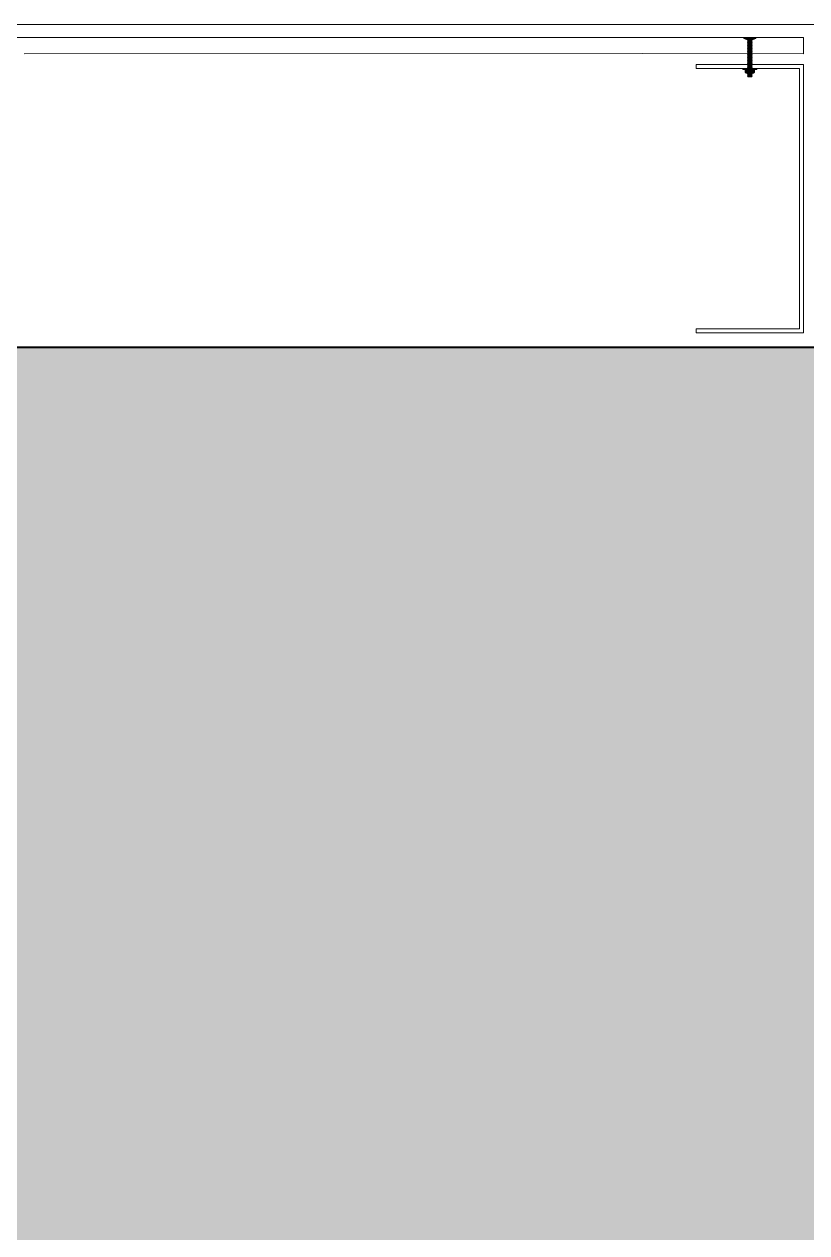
# Model space of a CAD drawing. Header units: metres. Extents: x 19 to 230, y -653 to -519.
# Drawn here: x 27.3 to 27.883, y -530.683 to -529.783 of the extents above; entities that cross this region are included whole.
import ezdxf

# ---------------------------------------------------------------- set-up
doc = ezdxf.new("R2010")
doc.units = ezdxf.units.M
doc.header["$LTSCALE"] = 0.0125
for name, color, linetype, lineweight in [('03Aussenhaut', 30, 'Continuous', 30), ('05Fenster', 171, 'Continuous', 15), ('Befestigung', 253, 'Continuous', 5), ('Platten', 2, 'Continuous', 15), ('UProfil', 153, 'Continuous', 20), ('WändeBestand', 142, 'Continuous', 40)]:
    doc.layers.add(name, color=color, linetype=linetype, lineweight=lineweight)
doc.layers.add('SchrBestand', color=7, linetype='Continuous', lineweight=15, true_color=0xc9c9c9)

# ---------------------------------------------------------------- blocks, each defined once
blk = doc.blocks.new('UProfil re+li')
at = {"layer": 'Befestigung', "linetype": 'Continuous', "lineweight": 0, "extrusion": (0, 0, -1)}
for points in [[(-46.54, 8.77), (-43.54, 8.77), (-43.54, 9.27), (-46.54, 9.27)], [(-50.34, 3.03), (-39.74, 3.03), (-39.74, 3.8), (-50.34, 3.8)], [(-46.54, 8.38), (-43.54, 8.38), (-43.34, 8.57), (-43.54, 8.77), (-46.54, 8.77), (-46.74, 8.57)], [(-46.54, 7.49), (-43.54, 7.49), (-43.34, 7.69), (-43.54, 7.88), (-46.54, 7.88), (-46.74, 7.69)], [(-46.54, 6.61), (-43.54, 6.61), (-43.34, 6.8), (-43.54, 6.99), (-46.54, 6.99), (-46.74, 6.8)], [(-46.54, 2.17), (-43.54, 2.17), (-43.34, 2.36), (-43.54, 2.56), (-46.54, 2.56), (-46.74, 2.36)], [(-46.54, 1.28), (-43.54, 1.28), (-43.34, 1.47), (-43.54, 1.67), (-46.54, 1.67), (-46.74, 1.47)], [(-46.54, 0.39), (-43.54, 0.39), (-43.34, 0.59), (-43.54, 0.78), (-46.54, 0.78), (-46.74, 0.59)], [(-46.54, 7.88), (-43.54, 7.88), (-43.54, 8.38), (-46.54, 8.38)], [(-46.54, 6.99), (-43.54, 6.99), (-43.54, 7.49), (-46.54, 7.49)], [(-46.54, 2.56), (-43.54, 2.56), (-43.54, 3.06), (-46.54, 3.06)], [(-46.54, 1.67), (-43.54, 1.67), (-43.54, 2.17), (-46.54, 2.17)], [(-46.54, 0.78), (-43.54, 0.78), (-43.54, 1.28), (-46.54, 1.28)], [(-46.54, -0.11), (-43.54, -0.11), (-43.54, 0.39), (-46.54, 0.39)], [(-45.79, 6.5), (-45.78, 6.5), (-45.76, 6.5), (-45.74, 6.5), (-45.72, 6.5), (-45.71, 6.5), (-45.69, 6.49), (-45.67, 6.49), (-45.66, 6.49), (-45.64, 6.49), (-45.62, 6.48), (-45.6, 6.48), (-45.59, 6.47), (-45.57, 6.47), (-45.55, 6.46), (-45.53, 6.46), (-45.52, 6.45), (-45.5, 6.44), (-45.48, 6.43), (-45.46, 6.43), (-45.45, 6.42), (-45.43, 6.41), (-45.41, 6.4), (-45.4, 6.39), (-45.38, 6.38), (-45.37, 6.37), (-45.35, 6.36), (-45.33, 6.35), (-45.32, 6.33), (-45.3, 6.32), (-45.29, 6.31), (-45.28, 6.3), (-45.26, 6.28), (-45.25, 6.27), (-45.24, 6.25), (-45.22, 6.24), (-45.21, 6.22), (-45.2, 6.21), (-45.19, 6.19), (-45.18, 6.18), (-45.16, 6.16), (-45.15, 6.15), (-45.14, 6.13), (-45.14, 6.11), (-45.13, 6.1), (-45.12, 6.08), (-45.11, 6.06), (-45.1, 6.05), (-45.09, 6.03), (-45.09, 6.01), (-45.08, 5.99), (-45.08, 5.98), (-45.07, 5.96), (-45.07, 5.94), (-45.06, 5.92), (-45.06, 5.91), (-45.05, 5.89), (-45.05, 5.87), (-45.05, 5.85), (-45.05, 5.84), (-45.05, 5.82), (-45.04, 5.8), (-45.04, 5.79), (-45.04, 5.77), (-45.04, 5.75), (-45.04, 5.77), (-45.04, 5.79), (-45.04, 5.8), (-45.04, 5.82), (-45.04, 5.84), (-45.04, 5.85), (-45.03, 5.87), (-45.03, 5.89), (-45.03, 5.91), (-45.02, 5.92), (-45.02, 5.94), (-45.01, 5.96), (-45.01, 5.98), (-45, 5.99), (-45, 6.01), (-44.99, 6.03), (-44.98, 6.05), (-44.98, 6.06), (-44.97, 6.08), (-44.96, 6.1), (-44.95, 6.11), (-44.94, 6.13), (-44.93, 6.15), (-44.92, 6.16), (-44.91, 6.18), (-44.9, 6.19), (-44.89, 6.21), (-44.87, 6.22), (-44.86, 6.24), (-44.85, 6.25), (-44.84, 6.27), (-44.82, 6.28), (-44.81, 6.3), (-44.79, 6.31), (-44.78, 6.32), (-44.77, 6.33), (-44.75, 6.35), (-44.73, 6.36), (-44.72, 6.37), (-44.7, 6.38), (-44.69, 6.39), (-44.67, 6.4), (-44.65, 6.41), (-44.64, 6.42), (-44.62, 6.43), (-44.6, 6.43), (-44.59, 6.44), (-44.57, 6.45), (-44.55, 6.46), (-44.53, 6.46), (-44.52, 6.47), (-44.5, 6.47), (-44.48, 6.48), (-44.46, 6.48), (-44.45, 6.49), (-44.43, 6.49), (-44.41, 6.49), (-44.39, 6.49), (-44.38, 6.5), (-44.36, 6.5), (-44.34, 6.5), (-44.33, 6.5), (-44.31, 6.5), (-44.29, 6.5)], [(-46.54, -0.49), (-43.54, -0.49), (-43.34, -0.3), (-43.54, -0.11), (-46.54, -0.11), (-46.74, -0.3)], [(-46.54, -1.38), (-43.54, -1.38), (-43.34, -1.19), (-43.54, -0.99), (-46.54, -0.99), (-46.74, -1.19)], [(-46.54, -2.27), (-43.54, -2.27), (-43.34, -2.08), (-43.54, -1.88), (-46.54, -1.88), (-46.74, -2.08)], [(-46.54, -3.16), (-43.54, -3.16), (-43.34, -2.96), (-43.54, -2.77), (-46.54, -2.77), (-46.74, -2.96)], [(-46.54, -4.04), (-43.54, -4.04), (-43.34, -3.85), (-43.54, -3.66), (-46.54, -3.66), (-46.74, -3.85)], [(-46.54, -4.93), (-43.54, -4.93), (-43.34, -4.74), (-43.54, -4.54), (-46.54, -4.54), (-46.74, -4.74)], [(-46.54, -5.82), (-43.54, -5.82), (-43.34, -5.63), (-43.54, -5.43), (-46.54, -5.43), (-46.74, -5.63)], [(-46.54, -6.71), (-43.54, -6.71), (-43.34, -6.51), (-43.54, -6.32), (-46.54, -6.32), (-46.74, -6.51)], [(-46.54, -7.59), (-43.54, -7.59), (-43.34, -7.4), (-43.54, -7.21), (-46.54, -7.21), (-46.74, -7.4)], [(-46.54, -8.48), (-43.54, -8.48), (-43.34, -8.29), (-43.54, -8.09), (-46.54, -8.09), (-46.74, -8.29)], [(-46.54, -9.37), (-43.54, -9.37), (-43.34, -9.18), (-43.54, -8.98), (-46.54, -8.98), (-46.74, -9.18)], [(-46.54, -0.99), (-43.54, -0.99), (-43.54, -0.49), (-46.54, -0.49)], [(-46.54, -1.88), (-43.54, -1.88), (-43.54, -1.38), (-46.54, -1.38)], [(-46.54, -2.77), (-43.54, -2.77), (-43.54, -2.27), (-46.54, -2.27)], [(-46.54, -3.66), (-43.54, -3.66), (-43.54, -3.16), (-46.54, -3.16)], [(-46.54, -4.54), (-43.54, -4.54), (-43.54, -4.04), (-46.54, -4.04)], [(-46.54, -5.43), (-43.54, -5.43), (-43.54, -4.93), (-46.54, -4.93)], [(-46.54, -6.32), (-43.54, -6.32), (-43.54, -5.82), (-46.54, -5.82)], [(-46.54, -7.21), (-43.54, -7.21), (-43.54, -6.71), (-46.54, -6.71)], [(-46.54, -8.09), (-43.54, -8.09), (-43.54, -7.59), (-46.54, -7.59)], [(-46.54, -8.98), (-43.54, -8.98), (-43.54, -8.48), (-46.54, -8.48)], [(-46.54, -10.26), (-43.54, -10.26), (-43.34, -10.06), (-43.54, -9.87), (-46.54, -9.87), (-46.74, -10.06)], [(-46.54, -11.14), (-43.54, -11.14), (-43.34, -10.95), (-43.54, -10.76), (-46.54, -10.76), (-46.74, -10.95)], [(-46.54, -12.03), (-43.54, -12.03), (-43.34, -11.84), (-43.54, -11.64), (-46.54, -11.64), (-46.74, -11.84)], [(-46.54, -12.92), (-43.54, -12.92), (-43.34, -12.73), (-43.54, -12.53), (-46.54, -12.53), (-46.74, -12.73)], [(-46.54, -13.81), (-43.54, -13.81), (-43.34, -13.61), (-43.54, -13.42), (-46.54, -13.42), (-46.74, -13.61)], [(-46.54, -14.69), (-43.54, -14.69), (-43.34, -14.5), (-43.54, -14.31), (-46.54, -14.31), (-46.74, -14.5)], [(-46.54, -15.58), (-43.54, -15.58), (-43.34, -15.39), (-43.54, -15.19), (-46.54, -15.19), (-46.74, -15.39)], [(-46.54, -16.47), (-43.54, -16.47), (-43.34, -16.28), (-43.54, -16.08), (-46.54, -16.08), (-46.74, -16.28)], [(-46.54, -17.36), (-43.54, -17.36), (-43.34, -17.16), (-43.54, -16.97), (-46.54, -16.97), (-46.74, -17.16)], [(-46.54, -9.87), (-43.54, -9.87), (-43.54, -9.37), (-46.54, -9.37)], [(-46.54, -10.76), (-43.54, -10.76), (-43.54, -10.26), (-46.54, -10.26)], [(-46.54, -11.64), (-43.54, -11.64), (-43.54, -11.14), (-46.54, -11.14)], [(-46.54, -12.53), (-43.54, -12.53), (-43.54, -12.03), (-46.54, -12.03)], [(-46.54, -13.42), (-43.54, -13.42), (-43.54, -12.92), (-46.54, -12.92)], [(-46.54, -14.31), (-43.54, -14.31), (-43.54, -13.81), (-46.54, -13.81)], [(-46.54, -15.19), (-43.54, -15.19), (-43.54, -14.69), (-46.54, -14.69)], [(-46.54, -16.08), (-43.54, -16.08), (-43.54, -15.58), (-46.54, -15.58)], [(-46.54, -16.97), (-43.54, -16.97), (-43.54, -16.47), (-46.54, -16.47)], [(-46.54, -18.06), (-43.54, -18.06), (-43.54, -17.36), (-46.54, -17.36)], [(-49.34, -20), (-40.74, -20), (-40.73, -20), (-40.73, -19.99), (-40.72, -19.99), (-40.71, -19.99), (-40.71, -19.99), (-40.7, -19.98), (-40.69, -19.98), (-40.69, -19.98), (-40.68, -19.97), (-40.68, -19.97), (-40.67, -19.97), (-40.66, -19.96), (-40.66, -19.96), (-40.65, -19.95), (-40.65, -19.95), (-40.64, -19.95), (-40.64, -19.94), (-40.63, -19.94), (-40.63, -19.93), (-40.62, -19.93), (-40.61, -19.92), (-40.61, -19.92), (-40.6, -19.91), (-40.6, -19.91), (-40.59, -19.9), (-40.59, -19.9), (-40.59, -19.89), (-40.58, -19.89), (-40.58, -19.88), (-40.57, -19.87), (-40.57, -19.87), (-40.56, -19.86), (-40.56, -19.86), (-40.56, -19.85), (-40.55, -19.84), (-40.55, -19.84), (-40.54, -19.83), (-40.54, -19.82), (-40.54, -19.82), (-40.53, -19.81), (-40.53, -19.81), (-40.53, -19.8), (-40.53, -19.79), (-40.52, -19.79), (-40.52, -19.78), (-40.52, -19.77), (-40.52, -19.77), (-40.51, -19.76), (-40.51, -19.75), (-40.51, -19.75), (-40.51, -19.74), (-40.51, -19.73), (-40.5, -19.72), (-40.5, -19.72), (-40.5, -19.71), (-40.5, -19.7), (-40.5, -19.7), (-40.5, -19.69), (-40.5, -19.68), (-40.5, -19.68), (-40.5, -19.67), (-40.5, -19.66), (-40.5, -19.66), (-40.5, -19.65), (-40.5, -19.64), (-40.5, -19.64), (-40.5, -19.63), (-40.5, -19.62), (-40.5, -19.62), (-40.5, -19.61), (-40.5, -19.6), (-40.5, -19.6), (-40.5, -19.59), (-40.5, -19.58), (-40.5, -19.58), (-40.51, -19.57), (-40.51, -19.56), (-40.51, -19.55), (-40.51, -19.55), (-40.51, -19.54), (-40.52, -19.53), (-40.52, -19.53), (-40.52, -19.52), (-40.52, -19.51), (-40.53, -19.51), (-40.53, -19.5), (-40.53, -19.49), (-40.53, -19.49), (-40.54, -19.48), (-40.54, -19.48), (-40.54, -19.47), (-40.55, -19.46), (-40.55, -19.46), (-40.56, -19.45), (-40.56, -19.44), (-40.56, -19.44), (-40.57, -19.43), (-40.57, -19.43), (-40.58, -19.42), (-40.58, -19.41), (-40.59, -19.41), (-40.59, -19.4), (-40.59, -19.4), (-40.6, -19.39), (-40.6, -19.39), (-40.61, -19.38), (-40.61, -19.38), (-40.62, -19.37), (-40.63, -19.37), (-40.63, -19.36), (-40.64, -19.36), (-40.64, -19.35), (-40.65, -19.35), (-40.65, -19.35), (-40.66, -19.34), (-40.66, -19.34), (-40.67, -19.33), (-40.68, -19.33), (-40.68, -19.33), (-40.69, -19.32), (-40.69, -19.32), (-40.7, -19.32), (-40.71, -19.31), (-40.71, -19.31), (-40.72, -19.31), (-40.73, -19.31), (-40.73, -19.3), (-40.74, -19.3), (-49.34, -19.3), (-49.35, -19.3), (-49.36, -19.3), (-49.36, -19.31), (-49.37, -19.31), (-49.37, -19.31), (-49.38, -19.31), (-49.39, -19.32), (-49.39, -19.32), (-49.4, -19.32), (-49.41, -19.33), (-49.41, -19.33), (-49.42, -19.33), (-49.43, -19.34), (-49.43, -19.34), (-49.44, -19.35), (-49.44, -19.35), (-49.45, -19.35), (-49.46, -19.36), (-49.46, -19.36), (-49.47, -19.37), (-49.47, -19.37), (-49.48, -19.38), (-49.48, -19.38), (-49.49, -19.39), (-49.49, -19.39), (-49.5, -19.4), (-49.5, -19.4), (-49.51, -19.41), (-49.51, -19.41), (-49.52, -19.42), (-49.52, -19.43), (-49.53, -19.43), (-49.53, -19.44), (-49.54, -19.44), (-49.54, -19.45), (-49.55, -19.46), (-49.55, -19.46), (-49.55, -19.47), (-49.56, -19.48), (-49.56, -19.48), (-49.56, -19.49), (-49.57, -19.5), (-49.57, -19.5), (-49.57, -19.51), (-49.58, -19.52), (-49.58, -19.52), (-49.58, -19.53), (-49.58, -19.54), (-49.59, -19.55), (-49.59, -19.55), (-49.59, -19.56), (-49.59, -19.57), (-49.59, -19.57), (-49.59, -19.58), (-49.59, -19.59), (-49.6, -19.59), (-49.6, -19.6), (-49.6, -19.61), (-49.6, -19.62), (-49.6, -19.62), (-49.6, -19.63), (-49.6, -19.64), (-49.6, -19.64), (-49.6, -19.65), (-49.6, -19.66), (-49.6, -19.66), (-49.6, -19.67), (-49.6, -19.68), (-49.6, -19.68), (-49.6, -19.69), (-49.6, -19.7), (-49.6, -19.71), (-49.59, -19.71), (-49.59, -19.72), (-49.59, -19.73), (-49.59, -19.73), (-49.59, -19.74), (-49.59, -19.75), (-49.59, -19.75), (-49.58, -19.76), (-49.58, -19.77), (-49.58, -19.78), (-49.58, -19.78), (-49.57, -19.79), (-49.57, -19.8), (-49.57, -19.8), (-49.56, -19.81), (-49.56, -19.82), (-49.56, -19.82), (-49.55, -19.83), (-49.55, -19.84), (-49.55, -19.84), (-49.54, -19.85), (-49.54, -19.86), (-49.53, -19.86), (-49.53, -19.87), (-49.52, -19.87), (-49.52, -19.88), (-49.51, -19.89), (-49.51, -19.89), (-49.5, -19.9), (-49.5, -19.9), (-49.49, -19.91), (-49.49, -19.91), (-49.48, -19.92), (-49.48, -19.92), (-49.47, -19.93), (-49.47, -19.93), (-49.46, -19.94), (-49.46, -19.94), (-49.45, -19.95), (-49.44, -19.95), (-49.44, -19.95), (-49.43, -19.96), (-49.43, -19.96), (-49.42, -19.97), (-49.41, -19.97), (-49.41, -19.97), (-49.4, -19.98), (-49.39, -19.98), (-49.39, -19.98), (-49.38, -19.99), (-49.37, -19.99), (-49.37, -19.99), (-49.36, -19.99), (-49.36, -20), (-49.35, -20)], [(-49.34, -19.3), (-40.74, -19.3), (-43.54, -18.06), (-46.54, -18.06)]]:
    blk.add_hatch(color=256, dxfattribs=at).paths.add_polyline_path(points, flags=0)
at = {"layer": 'Befestigung', "linetype": 'Continuous', "lineweight": 0}
for points in [[(45.04, 3.8), (45.04, 5.75), (45.04, 5.77), (45.04, 5.79), (45.04, 5.8), (45.04, 5.82), (45.04, 5.84), (45.04, 5.85), (45.03, 5.87), (45.03, 5.89), (45.03, 5.91), (45.02, 5.92), (45.02, 5.94), (45.01, 5.96), (45.01, 5.98), (45, 5.99), (45, 6.01), (44.99, 6.03), (44.98, 6.05), (44.98, 6.06), (44.97, 6.08), (44.96, 6.1), (44.95, 6.11), (44.94, 6.13), (44.93, 6.15), (44.92, 6.16), (44.91, 6.18), (44.9, 6.19), (44.89, 6.21), (44.87, 6.22), (44.86, 6.24), (44.85, 6.25), (44.84, 6.27), (44.82, 6.28), (44.81, 6.3), (44.79, 6.31), (44.78, 6.32), (44.77, 6.33), (44.75, 6.35), (44.73, 6.36), (44.72, 6.37), (44.7, 6.38), (44.69, 6.39), (44.67, 6.4), (44.65, 6.41), (44.64, 6.42), (44.62, 6.43), (44.6, 6.43), (44.59, 6.44), (44.57, 6.45), (44.55, 6.46), (44.53, 6.46), (44.52, 6.47), (44.5, 6.47), (44.48, 6.48), (44.46, 6.48), (44.45, 6.49), (44.43, 6.49), (44.41, 6.49), (44.39, 6.49), (44.38, 6.5), (44.36, 6.5), (44.34, 6.5), (44.33, 6.5), (44.31, 6.5), (44.29, 6.5), (42.35, 6.5), (42.34, 6.5), (42.32, 6.5), (42.3, 6.5), (42.29, 6.5), (42.27, 6.5), (42.25, 6.49), (42.23, 6.49), (42.22, 6.49), (42.2, 6.49), (42.18, 6.48), (42.16, 6.48), (42.15, 6.47), (42.13, 6.47), (42.11, 6.46), (42.09, 6.46), (42.08, 6.45), (42.06, 6.44), (42.04, 6.43), (42.03, 6.43), (42.01, 6.42), (41.99, 6.41), (41.98, 6.4), (41.96, 6.39), (41.94, 6.38), (41.93, 6.37), (41.91, 6.36), (41.9, 6.35), (41.88, 6.33), (41.87, 6.32), (41.85, 6.31), (41.84, 6.3), (41.82, 6.28), (41.81, 6.27), (41.8, 6.25), (41.78, 6.24), (41.77, 6.22), (41.76, 6.21), (41.75, 6.19), (41.74, 6.18), (41.73, 6.16), (41.72, 6.15), (41.71, 6.13), (41.7, 6.11), (41.69, 6.1), (41.68, 6.08), (41.67, 6.06), (41.66, 6.05), (41.66, 6.03), (41.65, 6.01), (41.64, 5.99), (41.64, 5.98), (41.63, 5.96), (41.63, 5.94), (41.62, 5.92), (41.62, 5.91), (41.62, 5.89), (41.61, 5.87), (41.61, 5.85), (41.61, 5.84), (41.61, 5.82), (41.61, 5.8), (41.6, 5.79), (41.6, 5.77), (41.6, 5.75), (41.6, 3.8)], [(48.48, 3.8), (48.48, 5.75), (48.48, 5.77), (48.48, 5.79), (48.48, 5.8), (48.48, 5.82), (48.48, 5.84), (48.47, 5.85), (48.47, 5.87), (48.47, 5.89), (48.47, 5.91), (48.46, 5.92), (48.46, 5.94), (48.45, 5.96), (48.45, 5.98), (48.44, 5.99), (48.44, 6.01), (48.43, 6.03), (48.42, 6.05), (48.41, 6.06), (48.41, 6.08), (48.4, 6.1), (48.39, 6.11), (48.38, 6.13), (48.37, 6.15), (48.36, 6.16), (48.35, 6.18), (48.34, 6.19), (48.33, 6.21), (48.31, 6.22), (48.3, 6.24), (48.29, 6.25), (48.27, 6.27), (48.26, 6.28), (48.25, 6.3), (48.23, 6.31), (48.22, 6.32), (48.2, 6.33), (48.19, 6.35), (48.17, 6.36), (48.16, 6.37), (48.14, 6.38), (48.13, 6.39), (48.11, 6.4), (48.09, 6.41), (48.08, 6.42), (48.06, 6.43), (48.04, 6.43), (48.02, 6.44), (48.01, 6.45), (47.99, 6.46), (47.97, 6.46), (47.95, 6.47), (47.94, 6.47), (47.92, 6.48), (47.9, 6.48), (47.88, 6.49), (47.87, 6.49), (47.85, 6.49), (47.83, 6.49), (47.82, 6.5), (47.8, 6.5), (47.78, 6.5), (47.76, 6.5), (47.75, 6.5), (47.73, 6.5), (45.79, 6.5), (45.78, 6.5), (45.76, 6.5), (45.74, 6.5), (45.72, 6.5), (45.71, 6.5), (45.69, 6.49), (45.67, 6.49), (45.66, 6.49), (45.64, 6.49), (45.62, 6.48), (45.6, 6.48), (45.59, 6.47), (45.57, 6.47), (45.55, 6.46), (45.53, 6.46), (45.52, 6.45), (45.5, 6.44), (45.48, 6.43), (45.46, 6.43), (45.45, 6.42), (45.43, 6.41), (45.41, 6.4), (45.4, 6.39), (45.38, 6.38), (45.37, 6.37), (45.35, 6.36), (45.33, 6.35), (45.32, 6.33), (45.3, 6.32), (45.29, 6.31), (45.28, 6.3), (45.26, 6.28), (45.25, 6.27), (45.24, 6.25), (45.22, 6.24), (45.21, 6.22), (45.2, 6.21), (45.19, 6.19), (45.18, 6.18), (45.16, 6.16), (45.15, 6.15), (45.14, 6.13), (45.14, 6.11), (45.13, 6.1), (45.12, 6.08), (45.11, 6.06), (45.1, 6.05), (45.09, 6.03), (45.09, 6.01), (45.08, 5.99), (45.08, 5.98), (45.07, 5.96), (45.07, 5.94), (45.06, 5.92), (45.06, 5.91), (45.05, 5.89), (45.05, 5.87), (45.05, 5.85), (45.05, 5.84), (45.05, 5.82), (45.04, 5.8), (45.04, 5.79), (45.04, 5.77), (45.04, 5.75), (45.04, 3.8)]]:
    blk.add_hatch(color=256, dxfattribs=at).paths.add_polyline_path(points, flags=0)
at = {"layer": 'Befestigung', "linetype": 'Continuous', "lineweight": 5}
for points in [[(46.54, 8.77), (43.54, 8.77), (43.54, 9.27), (46.54, 9.27)], [(50.34, 3.03), (39.74, 3.03), (39.74, 3.8), (50.34, 3.8)], [(46.54, 8.38), (43.54, 8.38), (43.34, 8.57), (43.54, 8.77), (46.54, 8.77), (46.74, 8.57)], [(46.54, 7.49), (43.54, 7.49), (43.34, 7.69), (43.54, 7.88), (46.54, 7.88), (46.74, 7.69)], [(46.54, 6.61), (43.54, 6.61), (43.34, 6.8), (43.54, 6.99), (46.54, 6.99), (46.74, 6.8)], [(46.54, 2.17), (43.54, 2.17), (43.34, 2.36), (43.54, 2.56), (46.54, 2.56), (46.74, 2.36)], [(46.54, 1.28), (43.54, 1.28), (43.34, 1.47), (43.54, 1.67), (46.54, 1.67), (46.74, 1.47)], [(46.54, 0.39), (43.54, 0.39), (43.34, 0.59), (43.54, 0.78), (46.54, 0.78), (46.74, 0.59)], [(46.54, 7.88), (43.54, 7.88), (43.54, 8.38), (46.54, 8.38)], [(46.54, 6.99), (43.54, 6.99), (43.54, 7.49), (46.54, 7.49)], [(46.54, 2.56), (43.54, 2.56), (43.54, 3.06), (46.54, 3.06)], [(46.54, 1.67), (43.54, 1.67), (43.54, 2.17), (46.54, 2.17)], [(46.54, 0.78), (43.54, 0.78), (43.54, 1.28), (46.54, 1.28)], [(46.54, -0.11), (43.54, -0.11), (43.54, 0.39), (46.54, 0.39)], [(46.54, -0.49), (43.54, -0.49), (43.34, -0.3), (43.54, -0.11), (46.54, -0.11), (46.74, -0.3)], [(46.54, -1.38), (43.54, -1.38), (43.34, -1.19), (43.54, -0.99), (46.54, -0.99), (46.74, -1.19)], [(46.54, -2.27), (43.54, -2.27), (43.34, -2.08), (43.54, -1.88), (46.54, -1.88), (46.74, -2.08)], [(46.54, -3.16), (43.54, -3.16), (43.34, -2.96), (43.54, -2.77), (46.54, -2.77), (46.74, -2.96)], [(46.54, -4.04), (43.54, -4.04), (43.34, -3.85), (43.54, -3.66), (46.54, -3.66), (46.74, -3.85)], [(46.54, -4.93), (43.54, -4.93), (43.34, -4.74), (43.54, -4.54), (46.54, -4.54), (46.74, -4.74)], [(46.54, -5.82), (43.54, -5.82), (43.34, -5.63), (43.54, -5.43), (46.54, -5.43), (46.74, -5.63)], [(46.54, -6.71), (43.54, -6.71), (43.34, -6.51), (43.54, -6.32), (46.54, -6.32), (46.74, -6.51)], [(46.54, -7.59), (43.54, -7.59), (43.34, -7.4), (43.54, -7.21), (46.54, -7.21), (46.74, -7.4)], [(46.54, -8.48), (43.54, -8.48), (43.34, -8.29), (43.54, -8.09), (46.54, -8.09), (46.74, -8.29)], [(46.54, -9.37), (43.54, -9.37), (43.34, -9.18), (43.54, -8.98), (46.54, -8.98), (46.74, -9.18)], [(46.54, -0.99), (43.54, -0.99), (43.54, -0.49), (46.54, -0.49)], [(46.54, -1.88), (43.54, -1.88), (43.54, -1.38), (46.54, -1.38)], [(46.54, -2.77), (43.54, -2.77), (43.54, -2.27), (46.54, -2.27)], [(46.54, -3.66), (43.54, -3.66), (43.54, -3.16), (46.54, -3.16)], [(46.54, -4.54), (43.54, -4.54), (43.54, -4.04), (46.54, -4.04)], [(46.54, -5.43), (43.54, -5.43), (43.54, -4.93), (46.54, -4.93)], [(46.54, -6.32), (43.54, -6.32), (43.54, -5.82), (46.54, -5.82)], [(46.54, -7.21), (43.54, -7.21), (43.54, -6.71), (46.54, -6.71)], [(46.54, -8.09), (43.54, -8.09), (43.54, -7.59), (46.54, -7.59)], [(46.54, -8.98), (43.54, -8.98), (43.54, -8.48), (46.54, -8.48)], [(46.54, -10.26), (43.54, -10.26), (43.34, -10.06), (43.54, -9.87), (46.54, -9.87), (46.74, -10.06)], [(46.54, -11.14), (43.54, -11.14), (43.34, -10.95), (43.54, -10.76), (46.54, -10.76), (46.74, -10.95)], [(46.54, -12.03), (43.54, -12.03), (43.34, -11.84), (43.54, -11.64), (46.54, -11.64), (46.74, -11.84)], [(46.54, -12.92), (43.54, -12.92), (43.34, -12.73), (43.54, -12.53), (46.54, -12.53), (46.74, -12.73)], [(46.54, -13.81), (43.54, -13.81), (43.34, -13.61), (43.54, -13.42), (46.54, -13.42), (46.74, -13.61)], [(46.54, -14.69), (43.54, -14.69), (43.34, -14.5), (43.54, -14.31), (46.54, -14.31), (46.74, -14.5)], [(46.54, -15.58), (43.54, -15.58), (43.34, -15.39), (43.54, -15.19), (46.54, -15.19), (46.74, -15.39)], [(46.54, -16.47), (43.54, -16.47), (43.34, -16.28), (43.54, -16.08), (46.54, -16.08), (46.74, -16.28)], [(46.54, -17.36), (43.54, -17.36), (43.34, -17.16), (43.54, -16.97), (46.54, -16.97), (46.74, -17.16)], [(46.54, -9.87), (43.54, -9.87), (43.54, -9.37), (46.54, -9.37)], [(46.54, -10.76), (43.54, -10.76), (43.54, -10.26), (46.54, -10.26)], [(46.54, -11.64), (43.54, -11.64), (43.54, -11.14), (46.54, -11.14)], [(46.54, -12.53), (43.54, -12.53), (43.54, -12.03), (46.54, -12.03)], [(46.54, -13.42), (43.54, -13.42), (43.54, -12.92), (46.54, -12.92)], [(46.54, -14.31), (43.54, -14.31), (43.54, -13.81), (46.54, -13.81)], [(46.54, -15.19), (43.54, -15.19), (43.54, -14.69), (46.54, -14.69)], [(46.54, -16.08), (43.54, -16.08), (43.54, -15.58), (46.54, -15.58)], [(46.54, -16.97), (43.54, -16.97), (43.54, -16.47), (46.54, -16.47)], [(46.54, -18.06), (43.54, -18.06), (43.54, -17.36), (46.54, -17.36)], [(49.34, -19.3), (40.74, -19.3), (43.54, -18.06), (46.54, -18.06)]]:
    blk.add_lwpolyline(points, close=True, dxfattribs=at)
for points in [[(42.35, 6.5), (42.33, 6.5), (42.3, 6.5), (42.28, 6.5), (42.25, 6.49), (42.23, 6.49), (42.2, 6.49), (42.18, 6.48), (42.15, 6.47), (42.13, 6.47), (42.1, 6.46), (42.08, 6.45), (42.05, 6.44), (42.03, 6.43), (42.01, 6.42), (41.99, 6.41), (41.96, 6.39), (41.94, 6.38), (41.92, 6.36), (41.9, 6.35), (41.88, 6.33), (41.86, 6.32), (41.84, 6.3), (41.82, 6.28), (41.81, 6.26), (41.79, 6.24), (41.77, 6.23), (41.76, 6.21), (41.74, 6.18), (41.73, 6.16), (41.71, 6.14), (41.7, 6.12), (41.69, 6.1), (41.68, 6.07), (41.67, 6.05), (41.66, 6.03), (41.65, 6), (41.64, 5.98), (41.63, 5.95), (41.62, 5.93), (41.62, 5.9), (41.61, 5.88), (41.61, 5.85), (41.61, 5.83), (41.61, 5.8), (41.6, 5.78), (41.6, 5.75)], [(41.6, 5.75), (41.6, 3.8)], [(41.6, 3.8), (45.04, 3.8)], [(44.29, 6.5), (42.35, 6.5)], [(44.29, 6.5), (45.79, 6.5)], [(45.04, 5.75), (45.04, 5.78), (45.04, 5.8), (45.04, 5.83), (45.04, 5.85), (45.03, 5.88), (45.03, 5.9), (45.02, 5.93), (45.01, 5.95), (45.01, 5.98), (45, 6), (44.99, 6.03), (44.98, 6.05), (44.97, 6.07), (44.96, 6.1), (44.95, 6.12), (44.93, 6.14), (44.92, 6.16), (44.91, 6.18), (44.89, 6.21), (44.87, 6.23), (44.86, 6.24), (44.84, 6.26), (44.82, 6.28), (44.8, 6.3), (44.79, 6.32), (44.77, 6.33), (44.75, 6.35), (44.72, 6.36), (44.7, 6.38), (44.68, 6.39), (44.66, 6.41), (44.64, 6.42), (44.61, 6.43), (44.59, 6.44), (44.57, 6.45), (44.54, 6.46), (44.52, 6.47), (44.49, 6.47), (44.47, 6.48), (44.44, 6.49), (44.42, 6.49), (44.39, 6.49), (44.37, 6.5), (44.34, 6.5), (44.32, 6.5), (44.29, 6.5)], [(45.04, 5.75), (45.04, 5.78), (45.04, 5.8), (45.04, 5.83), (45.04, 5.85), (45.03, 5.88), (45.03, 5.9), (45.02, 5.93), (45.01, 5.95), (45.01, 5.98), (45, 6), (44.99, 6.03), (44.98, 6.05), (44.97, 6.07), (44.96, 6.1), (44.95, 6.12), (44.93, 6.14), (44.92, 6.16), (44.91, 6.18), (44.89, 6.21), (44.87, 6.23), (44.86, 6.24), (44.84, 6.26), (44.82, 6.28), (44.8, 6.3), (44.79, 6.32), (44.77, 6.33), (44.75, 6.35), (44.72, 6.36), (44.7, 6.38), (44.68, 6.39), (44.66, 6.41), (44.64, 6.42), (44.61, 6.43), (44.59, 6.44), (44.57, 6.45), (44.54, 6.46), (44.52, 6.47), (44.49, 6.47), (44.47, 6.48), (44.44, 6.49), (44.42, 6.49), (44.39, 6.49), (44.37, 6.5), (44.34, 6.5), (44.32, 6.5), (44.29, 6.5)], [(45.79, 6.5), (45.77, 6.5), (45.74, 6.5), (45.72, 6.5), (45.69, 6.49), (45.66, 6.49), (45.64, 6.49), (45.61, 6.48), (45.59, 6.47), (45.57, 6.47), (45.54, 6.46), (45.52, 6.45), (45.49, 6.44), (45.47, 6.43), (45.45, 6.42), (45.42, 6.41), (45.4, 6.39), (45.38, 6.38), (45.36, 6.36), (45.34, 6.35), (45.32, 6.33), (45.3, 6.32), (45.28, 6.3), (45.26, 6.28), (45.24, 6.26), (45.23, 6.24), (45.21, 6.23), (45.19, 6.21), (45.18, 6.18), (45.17, 6.16), (45.15, 6.14), (45.14, 6.12), (45.13, 6.1), (45.11, 6.07), (45.1, 6.05), (45.09, 6.03), (45.09, 6), (45.08, 5.98), (45.07, 5.95), (45.06, 5.93), (45.06, 5.9), (45.05, 5.88), (45.05, 5.85), (45.05, 5.83), (45.04, 5.8), (45.04, 5.78), (45.04, 5.75)], [(45.79, 6.5), (45.77, 6.5), (45.74, 6.5), (45.72, 6.5), (45.69, 6.49), (45.66, 6.49), (45.64, 6.49), (45.61, 6.48), (45.59, 6.47), (45.57, 6.47), (45.54, 6.46), (45.52, 6.45), (45.49, 6.44), (45.47, 6.43), (45.45, 6.42), (45.42, 6.41), (45.4, 6.39), (45.38, 6.38), (45.36, 6.36), (45.34, 6.35), (45.32, 6.33), (45.3, 6.32), (45.28, 6.3), (45.26, 6.28), (45.24, 6.26), (45.23, 6.24), (45.21, 6.23), (45.19, 6.21), (45.18, 6.18), (45.17, 6.16), (45.15, 6.14), (45.14, 6.12), (45.13, 6.1), (45.11, 6.07), (45.1, 6.05), (45.09, 6.03), (45.09, 6), (45.08, 5.98), (45.07, 5.95), (45.06, 5.93), (45.06, 5.9), (45.05, 5.88), (45.05, 5.85), (45.05, 5.83), (45.04, 5.8), (45.04, 5.78), (45.04, 5.75)], [(45.04, 3.8), (45.04, 5.75)], [(45.04, 5.75), (45.04, 3.8)], [(45.04, 3.8), (48.48, 3.8)], [(47.73, 6.5), (45.79, 6.5)], [(48.48, 5.75), (48.48, 5.78), (48.48, 5.8), (48.48, 5.83), (48.47, 5.85), (48.47, 5.88), (48.47, 5.9), (48.46, 5.93), (48.45, 5.95), (48.45, 5.98), (48.44, 6), (48.43, 6.03), (48.42, 6.05), (48.41, 6.07), (48.4, 6.1), (48.38, 6.12), (48.37, 6.14), (48.36, 6.16), (48.34, 6.18), (48.33, 6.21), (48.31, 6.23), (48.3, 6.24), (48.28, 6.26), (48.26, 6.28), (48.24, 6.3), (48.22, 6.32), (48.2, 6.33), (48.18, 6.35), (48.16, 6.36), (48.14, 6.38), (48.12, 6.39), (48.1, 6.41), (48.08, 6.42), (48.05, 6.43), (48.03, 6.44), (48.01, 6.45), (47.98, 6.46), (47.96, 6.47), (47.93, 6.47), (47.91, 6.48), (47.88, 6.49), (47.86, 6.49), (47.83, 6.49), (47.81, 6.5), (47.78, 6.5), (47.76, 6.5), (47.73, 6.5)], [(48.48, 3.8), (48.48, 5.75)], [(40.74, -20), (40.73, -20), (40.71, -19.99), (40.7, -19.98), (40.69, -19.98), (40.68, -19.97), (40.67, -19.96), (40.66, -19.96), (40.65, -19.95), (40.64, -19.94), (40.63, -19.93), (40.62, -19.92), (40.61, -19.92), (40.6, -19.91), (40.59, -19.9), (40.58, -19.89), (40.57, -19.88), (40.56, -19.86), (40.56, -19.85), (40.55, -19.84), (40.54, -19.83), (40.54, -19.82), (40.53, -19.81), (40.53, -19.8), (40.52, -19.78), (40.52, -19.77), (40.51, -19.76), (40.51, -19.75), (40.51, -19.73), (40.5, -19.72), (40.5, -19.71), (40.5, -19.7), (40.5, -19.68), (40.5, -19.67), (40.5, -19.66), (40.5, -19.64), (40.5, -19.63), (40.5, -19.62), (40.5, -19.6), (40.5, -19.59), (40.5, -19.58), (40.51, -19.57), (40.51, -19.55), (40.51, -19.54), (40.52, -19.53), (40.52, -19.52), (40.53, -19.5), (40.53, -19.49), (40.54, -19.48), (40.54, -19.47), (40.55, -19.46), (40.56, -19.45), (40.56, -19.44), (40.57, -19.42), (40.58, -19.41), (40.59, -19.4), (40.6, -19.39), (40.61, -19.38), (40.62, -19.38), (40.63, -19.37), (40.64, -19.36), (40.65, -19.35), (40.66, -19.34), (40.67, -19.34), (40.68, -19.33), (40.69, -19.32), (40.7, -19.32), (40.71, -19.31), (40.73, -19.3), (40.74, -19.3)], [(40.74, -19.3), (49.34, -19.3)], [(49.34, -20), (40.74, -20)], [(49.34, -19.3), (49.35, -19.3), (49.37, -19.31), (49.38, -19.31), (49.39, -19.32), (49.4, -19.32), (49.41, -19.33), (49.42, -19.34), (49.43, -19.34), (49.44, -19.35), (49.46, -19.36), (49.47, -19.37), (49.47, -19.37), (49.48, -19.38), (49.49, -19.39), (49.5, -19.4), (49.51, -19.41), (49.52, -19.42), (49.53, -19.43), (49.53, -19.44), (49.54, -19.45), (49.55, -19.46), (49.55, -19.47), (49.56, -19.48), (49.57, -19.5), (49.57, -19.51), (49.58, -19.52), (49.58, -19.53), (49.58, -19.54), (49.59, -19.56), (49.59, -19.57), (49.59, -19.58), (49.6, -19.59), (49.6, -19.61), (49.6, -19.62), (49.6, -19.63), (49.6, -19.64), (49.6, -19.66), (49.6, -19.67), (49.6, -19.68), (49.6, -19.69), (49.6, -19.71), (49.59, -19.72), (49.59, -19.73), (49.59, -19.74), (49.58, -19.76), (49.58, -19.77), (49.58, -19.78), (49.57, -19.79), (49.57, -19.8), (49.56, -19.82), (49.55, -19.83), (49.55, -19.84), (49.54, -19.85), (49.53, -19.86), (49.53, -19.87), (49.52, -19.88), (49.51, -19.89), (49.5, -19.9), (49.49, -19.91), (49.48, -19.92), (49.47, -19.93), (49.47, -19.93), (49.46, -19.94), (49.44, -19.95), (49.43, -19.96), (49.42, -19.96), (49.41, -19.97), (49.4, -19.98), (49.39, -19.98), (49.38, -19.99), (49.37, -19.99), (49.35, -20), (49.34, -20)]]:
    blk.add_lwpolyline(points, dxfattribs=at)
at = {"layer": 'Platten', "linetype": 'Continuous', "lineweight": 13}
blk.add_lwpolyline([(125.36, -8), (5, -8), (5, -20), (125.36, -20)], dxfattribs=at)
at = {"layer": 'UProfil'}
blk.add_lwpolyline([(85.04, 0), (85.04, 3.03), (8.04, 3.03), (8.04, 196.97), (85.04, 196.97), (85.04, 200), (5, 200), (5, 0)], close=True, dxfattribs=at)
blk = doc.blocks.new('ElementFe seite')
at = {"layer": 'Platten', "linetype": 'Continuous', "lineweight": 13}
blk.add_lwpolyline([(-124.89, -20), (52, -20), (52, -8)], dxfattribs=at)

msp = doc.modelspace()

# ---------------------------------------------------------------- hatches: boundary and pattern name
at = {"layer": 'SchrBestand'}
h = msp.add_hatch(color=256, dxfattribs=at)
h.dxf.hatch_style = 1
h.paths.add_polyline_path([(25.24927, -530.02334), (24.15677, -530.02334), (24.15677, -529.93534), (24.01677, -529.93534), (24.01677, -530.05034), (23.76677, -530.05034), (23.46677, -530.05034), (23.46677, -531.04414), (24.79677, -531.04414), (24.79677, -530.97414), (25.03883, -530.69334), (25.24927, -530.69334)])
h.paths.add_polyline_path([(28.17677, -530.02334), (27.23677, -530.02334), (27.23677, -530.69334), (28.17677, -530.69334)])
h.paths.add_polyline_path([(30.97371, -530.15334), (31.05888, -530.15334), (31.05888, -530.02334), (30.97371, -530.02334), (29.28677, -530.02334), (29.28677, -530.69334), (29.84677, -530.69334), (29.84677, -532.03654), (30.22677, -532.03654), (30.22677, -530.69334), (30.97371, -530.69334)])

# ---------------------------------------------------------------- linework, layer by layer
at = {"layer": '03Aussenhaut', "linetype": 'Continuous'}
msp.add_line((27.16296, -529.78277), (28.18869, -529.78301), dxfattribs=at)
at = {"layer": 'Platten', "linetype": 'Continuous', "lineweight": 13}
for p, q in [((27.29984, -529.79282), (27.76059, -529.79273)), ((27.29984, -529.80482), (27.76059, -529.80473))]:
    msp.add_line(p, q, dxfattribs=at)
at = {"layer": 'WändeBestand'}
msp.add_line((27.16488, -530.02334), (28.17677, -530.02334), dxfattribs=at)

# ---------------------------------------------------------------- block references
at = {"xscale": 0.001, "yscale": 0.001, "zscale": 0.001, "rotation": 179.98}
msp.add_blockref('UProfil re+li', (27.88595, -529.81277), dxfattribs=at)
at = {"layer": '05Fenster', "xscale": 0.001, "yscale": 0.001, "zscale": 0.001, "rotation": 179.98}
msp.add_blockref('ElementFe seite', (27.17495, -529.81277), dxfattribs=at)

doc.saveas('drawing.dxf')
